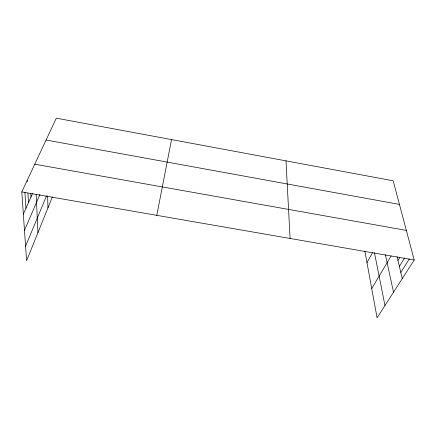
<?xml version="1.0" encoding="UTF-8"?>
<svg xmlns="http://www.w3.org/2000/svg" width="436" height="436" viewBox="0 0 436 436"><rect width="100%" height="100%" fill="white"/><g stroke="black" fill="none" stroke-linecap="round" stroke-linejoin="round"><path stroke-width="0.65" d="M156.797 215.346L171.533 139.591M52.407 196.843L26.591 260.723L21.8 191.927L56.315 118.167L393.168 180.793L414.2 259.998L377.086 317.833L364.867 251.071M25.577 246.187L46.57 195.764M24.476 230.377L39.943 194.44M23.348 214.152L32.596 193.388M366.981 262.619L372.464 252.793M371.728 288.561L391.13 255.954M397.975 260.494L399.703 257.671M399.376 266.407L404.641 257.938M400.804 272.435L409.355 258.902M21.8 191.927L414.2 259.998M34.771 164.203L406.341 230.393M46.085 140.032L399.441 204.419M397.06 256.635L402.265 278.593M385.348 254.679L393.523 292.224M374.431 252.662L384.972 305.543M24.901 192.183L25.947 208.321M27.163 180.466L27.245 181.807M27.926 193.219L28.487 202.615M30.793 193.682L30.978 197.028M285.989 160.868L290.098 238.47M36.172 194.374L37.943 232.628M47.628 195.835L47.96 207.841"/></g></svg>
